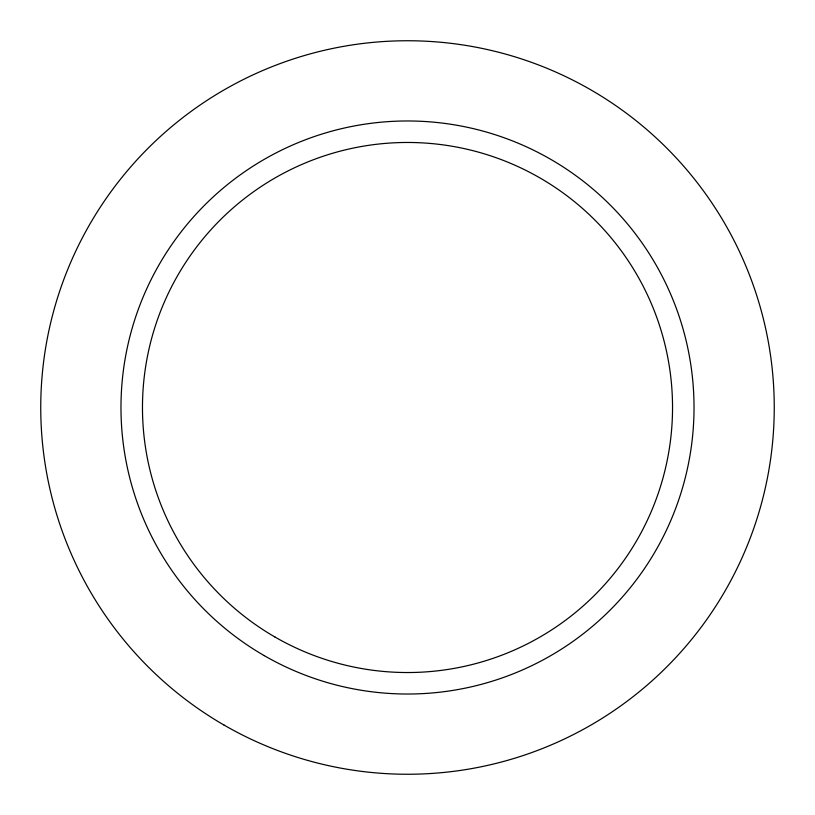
<?xml version="1.0" encoding="UTF-8"?>
<svg xmlns="http://www.w3.org/2000/svg" width="815" height="815" viewBox="0 0 815 815"><rect width="100%" height="100%" fill="white"/><g stroke="black" fill="none" stroke-linecap="round" stroke-linejoin="round"><path stroke-width="1.22" d="M224.125 725.116A366.75 366.75 0 0 0 774.25 407.5A366.75 366.75 0 0 0 224.125 89.884A366.75 366.75 0 0 0 224.125 725.116M264.243 655.637A286.523 286.523 0 0 0 694.023 407.5A286.523 286.523 0 0 0 264.233 159.363A286.523 286.523 0 0 0 264.243 655.637M274.981 637.024A265.038 265.038 0 0 0 672.538 407.5A265.038 265.038 0 0 0 274.981 177.976A265.038 265.038 0 0 0 274.981 637.024"/></g></svg>
